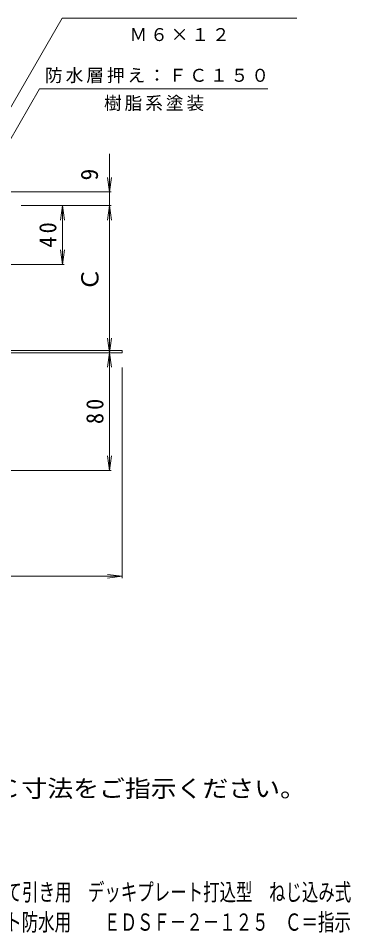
# Model space of a CAD drawing. Units: millimetres, scale not verified. Extents: x -324 to 305, y -464 to 495.
# Drawn here: x 79 to 305, y -464 to 157 of the extents above; entities that cross this region are included whole.
import ezdxf
from ezdxf.enums import TextEntityAlignment as Align

# ---------------------------------------------------------------- set-up
doc = ezdxf.new("R2010")
doc.units = ezdxf.units.MM
doc.header["$LTSCALE"] = 4
for name, color, linetype, lineweight in [('0-4_その他', 7, 'Continuous', 9), ('0-5_寸法', 7, 'Continuous', 9), ('0-B', 2, 'Continuous', 9)]:
    doc.layers.add(name, color=color, linetype=linetype, lineweight=lineweight)
doc.layers.add('F-4_F-4ﾚｲﾔ', color=6, linetype='Continuous')
doc.layers.add('F-5_F-5ﾚｲﾔ', color=2, linetype='Continuous')
doc.styles.add('ＭＳ ゴシック', font='')
doc.styles.get('ＭＳ ゴシック').set_extended_font_data('MS Gothic')

msp = doc.modelspace()

# ---------------------------------------------------------------- linework, layer by layer
at = {"layer": '0-4_その他'}
for p, q in [((140.7, -150.037), (140.7, 65.128)), ((140.7, 39.286), (139.395, 49.2)), ((140.7, 39.286), (142.005, 49.2)), ((141.9, 39.286), (-0.8, 39.286)), ((80.486, 29.963), (141.9, 29.963)), ((141.9, 29.963), (106.312, 29.963)), ((108.7, 29.963), (107.395, 20.048)), ((108.7, -10.037), (108.7, 29.963)), ((108.7, 29.963), (110.005, 20.048)), ((140.7, 29.963), (139.395, 20.048)), ((140.7, 29.963), (139.395, 20.048)), ((140.7, 29.963), (142.005, 20.048)), ((140.7, 29.963), (142.005, 20.048)), ((108.7, -10.037), (107.395, -0.123)), ((108.7, -10.037), (110.005, -0.123)), ((41.7, -10.037), (109.9, -10.037)), ((140.7, -70.037), (139.395, -60.123)), ((140.7, -70.037), (142.005, -60.123)), ((140.7, -70.037), (139.395, -79.951)), ((140.7, -70.037), (142.005, -79.951)), ((149.2, -80.037), (149.2, -223.237)), ((140.7, -150.037), (139.395, -140.123)), ((140.7, -150.037), (142.005, -140.123)), ((48.7, -150.037), (141.9, -150.037)), ((-250.8, -222.037), (149.2, -222.037)), ((149.2, -222.037), (139.286, -220.732)), ((149.2, -222.037), (139.286, -223.342))]:
    msp.add_line(p, q, dxfattribs=at)
at = {"layer": '0-5_寸法'}
for p, q in [((40.2, 39.253), (108.385, 157.353)), ((108.385, 157.353), (268.215, 157.353)), ((50.075, 34.853), (93.087, 109.353)), ((93.087, 109.353), (248.432, 109.353))]:
    msp.add_line(p, q, dxfattribs=at)
at = {"layer": '0-B'}
for p, q in [((32.7, -68.437), (149.2, -68.437)), ((34.3, -70.037), (149.2, -70.037)), ((149.2, -68.437), (149.2, -70.037))]:
    msp.add_line(p, q, dxfattribs=at)

# ---------------------------------------------------------------- texts
at = {"layer": '0-4_その他', "color": 2, "style": 'ＭＳ ゴシック'}
for s, p in [('9', (136.334, 47.084)), ('Ｃ', (136.7, -28.133))]:
    msp.add_text(s, height=11.73, rotation=90, dxfattribs=at).set_placement(p, align=Align.BOTTOM_LEFT)
at = {"layer": '0-4_その他', "color": 2, "char_height": 11.73, "attachment_point": 7, "rotation": 90, "style": 'ＭＳ ゴシック'}
for s, insert in [('\\T1.27;\\W0.95;40', (104.7, 1.463)), ('\\T1.27;\\W0.95;80', (136.7, -118.537))]:
    msp.add_mtext(s, dxfattribs=dict(at, insert=insert))
at = {"layer": '0-5_寸法', "char_height": 8.798, "attachment_point": 7, "style": 'ＭＳ ゴシック'}
for s, insert in [('\\T1.17;Ｍ６×１２', (154.3, 141.736)), ('\\T1.17;防水層押え：ＦＣ１５０', (96.778, 113.213)), ('\\T1.17;樹脂系塗装', (136.922, 94.256))]:
    msp.add_mtext(s, dxfattribs=dict(at, insert=insert))
at = {"layer": 'F-4_F-4ﾚｲﾔ', "style": 'ＭＳ ゴシック', "width": 0.7}
for s, p in [('鋳鉄製ルーフドレン\u3000たて引き用\u3000デッキプレート打込型\u3000ねじ込み式', (-53.214, -446.134)), ('アスファルト・シート防水用\u3000\u3000ＥＤＳＦ－２－１２５\u3000Ｃ＝指示', (-31.084, -466.521))]:
    msp.add_text(s, height=11.73, dxfattribs=at).set_placement(p, align=Align.BOTTOM_LEFT)
at = {"layer": 'F-5_F-5ﾚｲﾔ', "style": 'ＭＳ ゴシック', "width": 1.1}
msp.add_text('※ご注文の際はＣ寸法をご指示ください。', height=11.73, dxfattribs=at).set_placement((-60.074, -375.683), align=Align.BOTTOM_LEFT)

doc.saveas('drawing.dxf')
